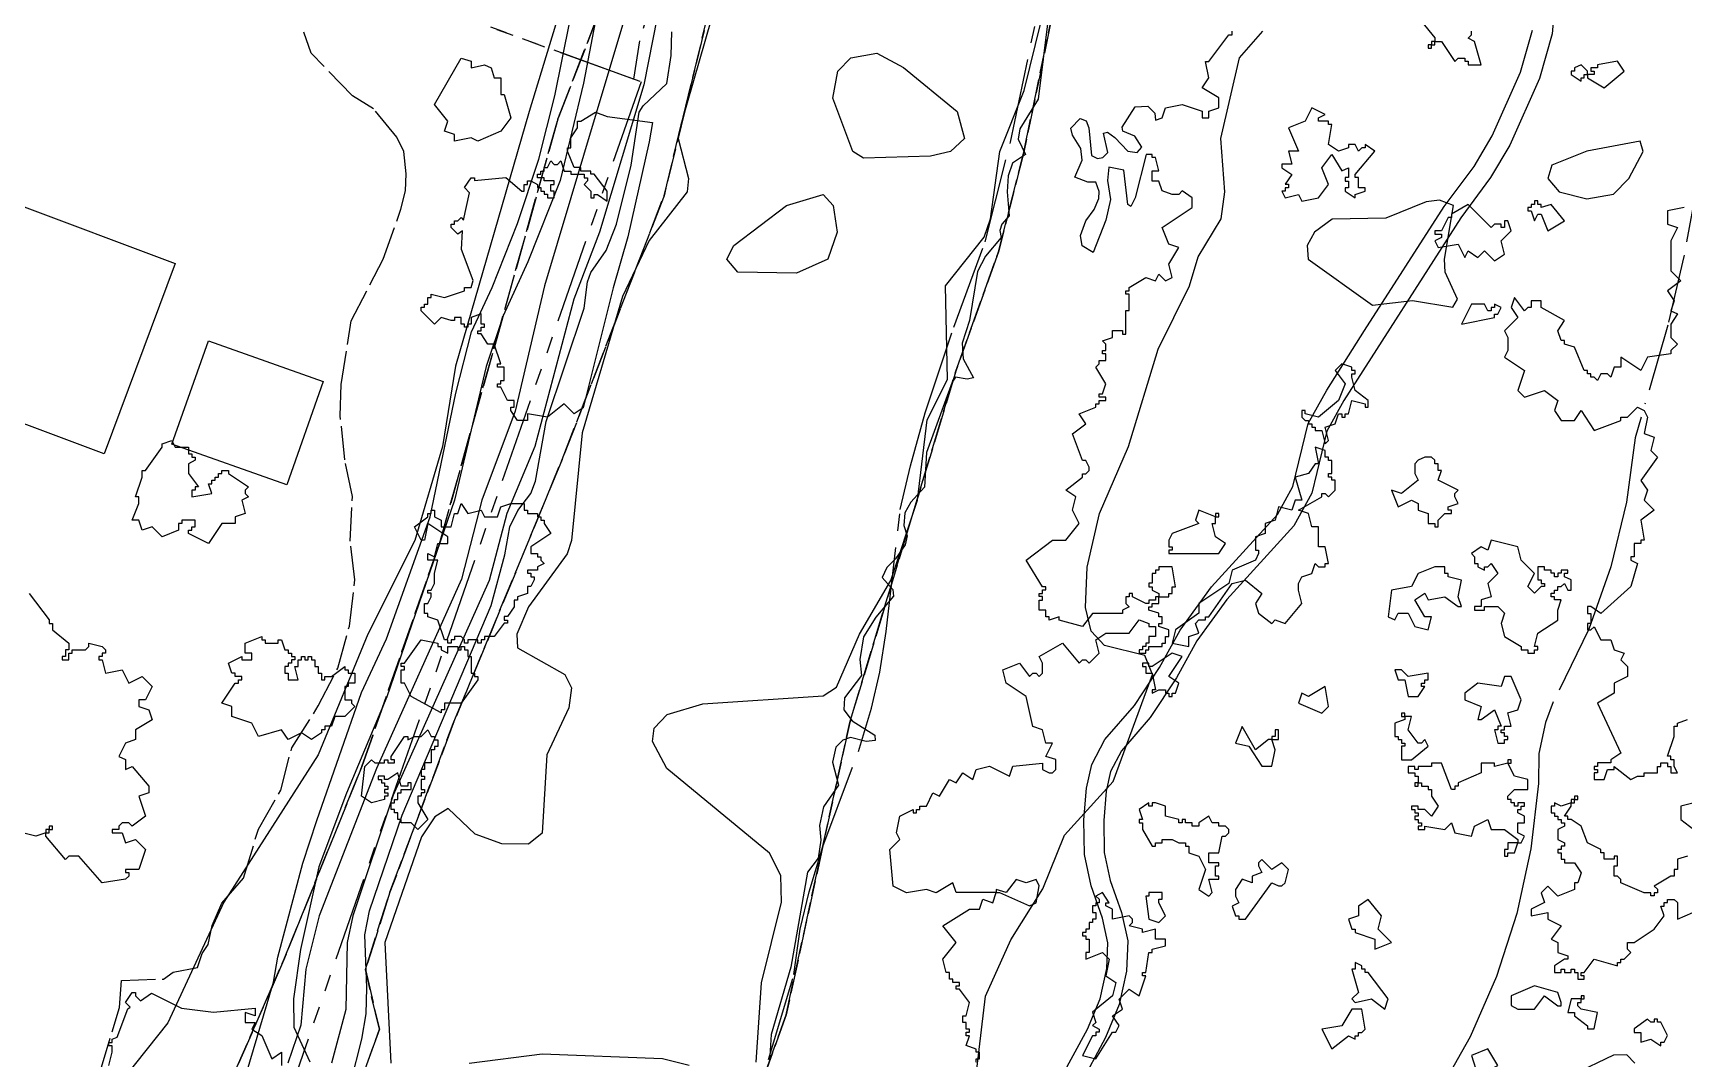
# Model space of a CAD drawing. Header units: metres. Extents: x -400 to 800, y -650 to 500.
# Drawn here: x 60 to 184.2, y -501.8 to -424.6 of the extents above; entities that cross this region are included whole.
import ezdxf

# ---------------------------------------------------------------- set-up
doc = ezdxf.new("R2010")
doc.units = ezdxf.units.M
doc.header["$LTSCALE"] = 2
for name, pattern in [('DASHDOT', [3.556, 2.54, -0.508, 0, -0.508]), ('DASHED', [1.524, 1.27, -0.254]), ('PHANTOM', [6.35, 3.175, -0.635, 0.635, -0.635, 0.635, -0.635])]:
    doc.linetypes.add(name, pattern=pattern)
for name, color, linetype in [('SITE-BLDG-EXIST', 7, 'CONTINUOUS'), ('SITE-FLOOD-LIMIT', 5, 'DASHED'), ('SITE-PATH', 84, 'CONTINUOUS'), ('SITE-PROPERTY', 7, 'PHANTOM'), ('SITE-SETBACK-WATER', 1, 'DASHDOT'), ('SITE-TREE-CANOPY', 94, 'CONTINUOUS'), ('SITE-WATER-EDGE', 5, 'CONTINUOUS'), ('TOPO-CONTOUR-MAJOR', 8, 'CONTINUOUS'), ('TOPO-CONTOUR-MINOR', 9, 'CONTINUOUS')]:
    doc.layers.add(name, color=color, linetype=linetype)

msp = doc.modelspace()

# ---------------------------------------------------------------- linework, layer by layer
at = {"layer": 'SITE-BLDG-EXIST'}
for points in [[(65.33, -456.26), (53.6, -451.88), (52.3, -451.14), (51.7, -450.34), (51.43, -449.46), (51.56, -448.02), (55.45, -437.37), (58.15, -438.37), (58.51, -437.39), (70.68, -441.95)], [(73.19, -447.78), (81.81, -450.84), (79.06, -458.6), (70.43, -455.54)]]:
    msp.add_lwpolyline(points, close=True, dxfattribs=at)
at = {"layer": 'SITE-FLOOD-LIMIT'}
for points in [[(161.69, -292.39), (152.07, -303.03), (145.13, -312.3), (136.36, -328.75), (124.11, -355.13), (116.55, -373.22), (108.21, -402.97), (105.9, -414.44), (99.46, -431.1), (90.55, -463.04), (84.72, -479.76), (78.9, -494.18), (73.84, -505.74)], [(73.84, -505.74), (78.9, -494.18), (84.72, -479.76), (90.55, -463.04), (99.46, -431.1), (105.9, -414.44), (108.21, -402.97), (116.55, -373.22), (124.11, -355.13), (136.36, -328.75), (145.13, -312.3), (152.07, -303.03), (161.69, -292.39)], [(84.71, -503.23), (86.03, -499.53), (84.98, -495.04), (86.83, -489.22), (91.59, -476.53), (99.78, -456.7), (107.45, -436.87), (114.06, -409.64), (120.14, -389.55), (123.05, -378.45), (129.39, -360.73), (138.12, -339.85), (146.58, -322.67), (150.54, -316.06), (153.71, -313.15), (157.15, -312.88), (161.12, -312.88), (166.67, -309.45), (175.39, -298.61)], [(175.39, -298.61), (166.67, -309.45), (161.12, -312.88), (157.15, -312.88), (153.71, -313.15), (150.54, -316.06), (146.58, -322.67), (138.12, -339.85), (129.39, -360.73), (123.05, -378.45), (120.14, -389.55), (114.06, -409.64), (107.45, -436.87), (99.78, -456.7), (91.59, -476.53), (86.83, -489.22), (84.98, -495.04), (86.03, -499.53), (84.71, -503.23)], [(184.42, -345.93), (181.48, -346.91), (174.5, -354.32), (171.98, -357.95), (170.58, -363.12), (167.79, -367.17), (156.05, -380.45), (150.88, -383.52), (148.37, -387.15), (144.73, -394.14), (140.11, -411.79), (136.58, -423.65), (134.51, -433.59), (132.61, -441.08), (129.4, -450.05), (121.42, -476.46), (116.63, -498.44), (112.96, -508.72)], [(112.96, -508.72), (116.63, -498.44), (121.42, -476.46), (129.4, -450.05), (132.61, -441.08), (134.51, -433.59), (136.58, -423.65), (140.11, -411.79), (144.73, -394.14), (148.37, -387.15), (150.88, -383.52), (156.05, -380.45), (167.79, -367.17), (170.58, -363.12), (171.98, -357.95), (174.5, -354.32), (181.48, -346.91), (184.42, -345.93)], [(65.05, -502.63), (66.48, -497.89), (66.64, -495.85), (69.79, -495.75), (70.51, -495.24), (72.34, -494.89), (72.69, -493.82), (73.15, -493.15), (73.46, -491.73), (74.18, -490.05), (75.81, -488.16), (76.93, -484.49), (78.62, -481.54), (79.44, -478.38), (81.43, -475.22), (82.91, -472.37), (83.78, -469.21), (84.19, -465.74), (83.84, -462.84), (84, -459.47), (83.44, -456.72), (83.09, -453.41), (83.15, -451.06), (83.92, -446.27), (86.32, -441.64), (87.65, -437.87), (88.01, -436.49), (88.06, -435.22), (87.86, -433.53), (87.35, -432.46), (85.58, -430.32), (84, -429.35), (80.91, -426.14), (80.35, -424.56)]]:
    msp.add_lwpolyline(points, dxfattribs=at)
at = {"layer": 'SITE-PATH'}
for points in [[(174.51, -421.8), (174.26, -424.68), (173.31, -428.06), (171.08, -433.05), (169.62, -435.49), (167.38, -438.52), (158.59, -452.25), (157.3, -454.57), (156.17, -459.23), (154.83, -461.68), (149.79, -467.22), (147.54, -470.32), (145.99, -473.1), (144.02, -476.08), (141.85, -478.6), (141.04, -480.15), (140.72, -481.62), (140.53, -483.84), (140.56, -486.23), (141.02, -488.34), (141.87, -490.75), (142.35, -492.89), (142.25, -495.15), (141.69, -497.67), (140.67, -500.15), (138.67, -503.86)], [(75.8, -503.58), (78.06, -495.99), (78.4, -494.1), (80.27, -487.04), (81.33, -483.84), (84.69, -474.22), (86.57, -470.18), (89.86, -461), (91.78, -451.7), (92.96, -447.09), (94.51, -443.75), (96.42, -438.95), (98.02, -434.11), (99.23, -429.35), (100.36, -423.76)], [(102.27, -423.82), (101.38, -428.39), (99.63, -435.71), (97.19, -441.84), (95.35, -445.9), (94.06, -449.69), (91.69, -459.74), (86.6, -474.53), (83.56, -481.78), (81.47, -487.32), (80.11, -493.54), (79.56, -497.25), (79.6, -499.36), (80.79, -501.97)], [(137.31, -503.2), (139.31, -499.52), (140.25, -497.23), (140.76, -494.96), (140.84, -493.02), (140.43, -491.17), (139.57, -488.75), (139.07, -486.39), (139.03, -483.78), (139.23, -481.4), (139.62, -479.63), (140.6, -477.75), (142.83, -475.18), (144.71, -472.32), (146.27, -469.52), (148.63, -466.26), (153.59, -460.82), (154.75, -458.71), (155.9, -453.99), (157.3, -451.48), (160.14, -447), (166.14, -437.67), (168.38, -434.66), (169.75, -432.35), (171.89, -427.58), (172.77, -424.42)]]:
    msp.add_lwpolyline(points, dxfattribs=at)
at = {"layer": 'SITE-PROPERTY'}
msp.add_lwpolyline([(105.72, -428.3), (58.42, -564.15), (0.59, -546.08), (30.06, -467.86), (17.77, -463.32), (27.98, -436.22), (-38.77, -408.92), (-38.76, -402.34), (30.12, -430.53), (39.96, -404.42)], close=True, dxfattribs=at)
for points in [[(107.62, -418.18), (105.61, -425.22), (105.15, -428.09), (52.27, -408.89)], [(115.31, -501.79), (117.22, -495.41), (117.69, -492), (118.37, -489.19), (119.4, -485.78), (122.07, -478.64), (123.05, -475.38), (123.68, -472.68), (124.16, -469.62), (125.22, -460.46), (126, -457.16), (127.08, -453.18), (129.24, -446.75), (131.61, -440.33), (133.51, -432.83), (135.59, -422.9)]]:
    msp.add_lwpolyline(points, dxfattribs=at)
at = {"layer": 'SITE-SETBACK-WATER'}
msp.add_lwpolyline([(185.29, -435.34), (184.17, -441.43), (182.96, -446.59), (180.51, -455.07), (179.84, -459.9), (178.67, -464.75), (177.01, -469.46), (174.34, -474.91), (173.77, -476.47), (173.25, -478.79), (173.22, -481.04), (172.65, -485.97), (171.6, -490.83), (170.07, -495.55), (168.08, -500.1), (166.24, -503.37)], dxfattribs=at)
at = {"layer": 'SITE-TREE-CANOPY'}
for points in [[(130.93, -502.01), (130.93, -501.75), (131.18, -501.75), (131.18, -501.25), (130.93, -501.25), (130.93, -501.01), (130.18, -500.75), (130.43, -500.01), (130.18, -500.01), (130.18, -499.75), (130.43, -499.75), (130.43, -499.51), (130.18, -499.51), (130.18, -499.01), (129.93, -499.01), (129.93, -498.51), (130.18, -498.51), (130.43, -497.51), (129.68, -496.5), (129.43, -496.5), (129.43, -496.26), (129.68, -496.26), (129.68, -496), (129.18, -496), (129.18, -495.76), (128.93, -495.76), (128.93, -495.26), (128.68, -495.26), (128.43, -494.26), (129.43, -493.01), (128.43, -491.75), (130.43, -490.51), (131.18, -490.51), (131.43, -489.75), (132.18, -490.01), (132.43, -489.25), (129.43, -489.25), (129.18, -488.51), (127.93, -489.26), (127.18, -489.01), (125.68, -489.26), (124.68, -488.76), (124.43, -486), (125.18, -485.26), (124.93, -484.76), (125.18, -483.51), (126.18, -483.01), (126.18, -483.26), (126.43, -483.26), (126.43, -483.01), (126.68, -483.01), (126.68, -482.75), (127.18, -482.75), (127.68, -481.75), (128.18, -482.01), (128.93, -480.75), (129.43, -481.01), (129.93, -480.25), (130.68, -480.75), (130.93, -480.01), (131.93, -479.75), (133.43, -480.51), (133.68, -479.75), (135.93, -479.51), (135.93, -480.01), (136.43, -480.25), (136.68, -480.25), (136.93, -480.01), (136.93, -479.25), (136.18, -479.01), (136.68, -478.01), (136.18, -478.01), (135.93, -477.01), (135.18, -476.76), (134.68, -474.5), (133.18, -473.51), (132.93, -472.51), (134.18, -472.01), (134.93, -473.01), (135.18, -472.76), (135.43, -472.76), (135.68, -473.01), (135.93, -472.76), (135.93, -472.01), (135.68, -471.51), (137.43, -470.51), (138.68, -472.01), (138.93, -471.75), (139.18, -471.75), (139.43, -472.01), (140.18, -471.25), (139.93, -470.25), (140.68, -469.75), (142.43, -469.75), (143.18, -468.75), (143.93, -469.01), (143.93, -469.25), (144.43, -469.25), (144.43, -470.01), (143.93, -470.01), (143.93, -470.51), (143.68, -470.51), (143.68, -470.75), (143.43, -470.75), (143.43, -471.01), (143.18, -471.01), (143.18, -471.25), (143.68, -471.25), (143.68, -471.01), (143.93, -471.01), (143.93, -470.75), (144.93, -470.75), (144.93, -470.51), (145.18, -470.51), (145.18, -470.01), (145.43, -470.01), (145.43, -469.51), (144.68, -469.25), (144.68, -469.01), (144.93, -469.01), (144.93, -468.51), (144.68, -468.51), (144.68, -468.25), (143.93, -468.01), (143.93, -467.76), (144.18, -467.76), (144.18, -467.51), (144.68, -467.51), (144.68, -467.01), (144.43, -467.01), (144.43, -467.26), (143.93, -467.26), (143.93, -467.51), (143.68, -467.51), (142.68, -467.01), (142.68, -466.76), (142.43, -466.76), (142.43, -467.01), (142.18, -467.01), (142.18, -467.51), (142.43, -467.76), (141.93, -468.01), (141.93, -468.26), (139.68, -468.26), (138.93, -469.25), (137.18, -468.76), (137.18, -468.51), (136.43, -468.76), (136.43, -468.51), (136.18, -468.51), (136.18, -468.01), (135.68, -468.01), (135.68, -467.26), (135.93, -467.26), (135.93, -467), (135.68, -467), (135.68, -466.76), (135.93, -466.76), (135.93, -466.5), (136.18, -466.5), (136.18, -466.26), (135.93, -466.26), (134.68, -464.26), (136.68, -462.76), (137.68, -462.76), (138.68, -461.51), (138.18, -460.51), (138.43, -459.51), (137.68, -459.01), (138.93, -458.01), (138.93, -457.76), (139.18, -457.76), (139.43, -457.51), (139.43, -457.26), (139.18, -456.76), (138.93, -456.76), (138.18, -454.76), (139.18, -454.01), (138.68, -453.26), (139.93, -452.76), (139.93, -452.51), (140.18, -452.51), (140.18, -452.26), (140.68, -452.26), (140.68, -452.01), (140.18, -452.01), (140.18, -451.75), (140.43, -451.75), (140.68, -451.01), (139.93, -449.75), (140.18, -449.51), (140.18, -449.25), (140.68, -449.25), (140.68, -448.76), (140.43, -448.76), (140.43, -448.51), (140.68, -448.51), (140.68, -448.01), (140.43, -447.76), (141.18, -447.51), (141.18, -447), (141.93, -447), (141.93, -447.26), (142.18, -447.26), (142.18, -445.5), (142.43, -445.5), (142.43, -444.26), (142.18, -444.26), (142.18, -444), (142.43, -444), (142.43, -443.76), (143.68, -443.01), (144.43, -443.26), (144.68, -442.76), (145.18, -443.26), (145.68, -443.01), (145.43, -442.01), (146.18, -440.75), (145.43, -440.51), (144.93, -439.25), (147.18, -437.76), (147.18, -437.01), (146.43, -436.5), (146.18, -436.76), (145.68, -436.76), (144.93, -436.5), (144.68, -435.76), (144.18, -435.76), (144.18, -435), (144.68, -435), (144.43, -434), (144.18, -434), (144.18, -433.76), (143.72, -433.76), (142.89, -437.02), (142.57, -437.67), (142.33, -437.52), (142.04, -434.95), (140.9, -434.72), (140.81, -435.71), (141.03, -437.15), (140.69, -438.7), (139.73, -441.13), (138.91, -440.62), (138.78, -439.85), (139.18, -438.76), (139.81, -437.91), (140.15, -437.07), (140.17, -436.54), (139.94, -435.84), (139.33, -435.85), (138.36, -435.47), (138.91, -434.2), (138.79, -433.31), (138.17, -432.3), (138.06, -431.78), (138.75, -431.05), (139.2, -431.24), (139.4, -431.75), (139.61, -433.85), (140.06, -434.07), (140.46, -433.99), (140.84, -433.62), (140.5, -432.15), (140.8, -432.08), (141.37, -432.48), (142.35, -433.51), (143.05, -433.62), (143.39, -433.2), (142.87, -432.39), (141.96, -432.01), (141.9, -431.72), (142.88, -430.19), (143.84, -430.14), (144.38, -430.66), (144.41, -431.18), (144.93, -431.01), (145.18, -430.25), (146.43, -430.01), (147.93, -430.51), (147.93, -431.01), (148.43, -431.01), (148.43, -430.51), (149.18, -430.25), (149.18, -429.51), (147.93, -428.75), (148.43, -428.01), (148.18, -426.76), (148.43, -426.76), (149.93, -424.76), (150.18, -424.76), (150.18, -424.5)], [(164.43, -423.76), (165.43, -425), (165.43, -425.26), (165.93, -425.26), (166.93, -426.76), (167.18, -426.51), (167.68, -426.51), (167.68, -426.75), (167.93, -426.75), (167.93, -427.01), (168.93, -427.01), (168.43, -425.26), (167.93, -425.01), (168.18, -424.76), (168.18, -424.5)], [(184.18, -437.75), (182.93, -438.01), (182.93, -439.01), (183.68, -439.26), (183.18, -440.26), (183.18, -442.5), (183.93, -443.26), (182.93, -444.01), (183.43, -444.76), (183.18, -445.51), (183.68, -445.75), (183.18, -446.51), (183.18, -447.51), (183.68, -448.01), (183.18, -448.51), (183.18, -448.76), (181.43, -449.01), (180.93, -450), (179.43, -449.01), (179.43, -449.76), (178.93, -449.76), (178.68, -450.5), (178.43, -450.26), (177.93, -450.26), (177.68, -450.76), (177.43, -450.5), (177.18, -450.5), (177.18, -450.26), (176.93, -450.26), (176.93, -450.01), (176.68, -450.01), (175.93, -448.25), (175.18, -448.01), (175.18, -447.75), (174.93, -447.75), (174.68, -447.01), (175.18, -446.25), (173.43, -445.26), (173.43, -444.76), (172.68, -444.76), (172.68, -445.26), (172.43, -445.26), (172.18, -445.51), (171.43, -444.51), (171.18, -445.26), (171.68, -446.01), (170.68, -447.01), (170.93, -447.51), (170.93, -448.51), (170.68, -449.01), (172.18, -450.01), (171.68, -451.5), (172.18, -452), (173.68, -451.5), (174.68, -452.26), (174.43, -453), (174.93, -453.76), (175.93, -453.76), (176.43, -453), (177.43, -454.51), (179.43, -453.76), (179.43, -453.51), (179.93, -453.51), (180.68, -452.76), (181.18, -453.01), (181.43, -453.51), (181.18, -454.75), (181.93, -455.01), (181.68, -456.01), (182.18, -456.51), (180.93, -458.26), (181.43, -459.01), (181.18, -459.76), (181.93, -460.5), (180.93, -461.26), (181.18, -462.76), (180.93, -462.76), (180.93, -463.01), (180.43, -463.01), (180.43, -464.01), (180.18, -464.01), (180.18, -464.26), (180.68, -464.51), (180.18, -466.25), (177.93, -468.26), (177.18, -467.75), (176.93, -467.75), (176.93, -468.26), (177.18, -468.26), (177.18, -469.01), (176.93, -469.01), (176.93, -469.51), (177.18, -469.51), (177.43, -469.26), (177.93, -470.26), (178.68, -470.26), (178.93, -471), (179.68, -471.26), (179.43, -471.76), (179.93, -472.26), (179.93, -473.01), (178.93, -473.51), (178.93, -474.26), (177.68, -475.01), (179.43, -478.76), (178.68, -479.26), (178.68, -479.5), (177.68, -479.5), (177.68, -479.76), (177.43, -479.76), (177.43, -480), (177.68, -480), (177.68, -480.26), (177.43, -480.26), (177.43, -480.76), (178.18, -480.76), (178.43, -480), (178.93, -480), (178.93, -479.76), (180.18, -480.76), (180.68, -480.5), (181.18, -480.5), (181.18, -480.26), (182.18, -480.26), (182.18, -479.76), (182.43, -479.76), (182.43, -479.5), (182.93, -479.5), (182.93, -479.76), (183.18, -479.76), (183.18, -480.26), (183.68, -480.26), (183.43, -479.76), (183.43, -479.26), (183.18, -479.26), (183.18, -479), (182.93, -479), (183.43, -477.51), (183.43, -476.75), (183.68, -476.75), (183.68, -476.51), (184.43, -476.25)], [(59.68, -466.76), (61.18, -468.75), (61.18, -469.01), (61.43, -469.01), (61.43, -469.51), (62.68, -470.51), (62.68, -471.01), (62.43, -471.01), (62.43, -471.51), (62.18, -471.51), (62.18, -471.76), (62.68, -471.76), (62.68, -471.26), (62.93, -471.26), (62.93, -471.01), (63.93, -471.01), (64.18, -470.76), (64.18, -470.51), (65.18, -470.76), (65.43, -471.01), (65.43, -471.26), (65.18, -471.26), (65.18, -471.51), (64.93, -471.51), (64.93, -471.76), (65.18, -471.76), (65.43, -472.76), (66.68, -472.5), (67.18, -473.5), (68.18, -473), (68.93, -473.76), (68.43, -474.76), (67.93, -474.76), (67.93, -475.26), (68.68, -475.51), (68.93, -476.26), (67.68, -477.01), (67.68, -477.75), (66.93, -478.01), (66.43, -479.01), (66.93, -479.25), (66.93, -480.01), (67.43, -479.76), (68.68, -481.26), (68.68, -481.76), (67.93, -482), (68.43, -483.5), (67.43, -484.26), (67.18, -484), (66.68, -484), (66.43, -484.26), (66.43, -484.5), (65.93, -484.5), (65.93, -484.76), (66.68, -484.76), (66.93, -485.51), (67.68, -485.26), (68.43, -486.01), (67.93, -487.51), (66.93, -487.51), (66.93, -487.75), (67.18, -487.75), (67.18, -488.01), (66.93, -488.25), (65.18, -488.51), (63.43, -486.51), (62.68, -486.51), (62.43, -486.76), (60.93, -485), (60.93, -484.76), (60.18, -485), (59.18, -484.76)], [(184.43, -486.51), (183.68, -486.75), (183.68, -487.51), (183.43, -487.51), (183.43, -488.01), (183.18, -488.01), (181.93, -488.76), (182.18, -489), (182.18, -489.26), (181.93, -489.26), (181.93, -489.5), (181.68, -489.5), (181.68, -489.26), (181.18, -489.26), (179.43, -488.51), (179.43, -488.26), (179.18, -488.01), (178.93, -488.01), (178.93, -487.25), (179.18, -487.25), (179.18, -486.51), (178.93, -486.51), (178.93, -486.75), (178.18, -486.75), (178.18, -486.25), (177.93, -486.25), (177.93, -486.01), (176.93, -485.51), (176.43, -484.26), (175.68, -483.76), (175.43, -483.76), (175.43, -483.51), (175.18, -483.51), (175.68, -482.76), (175.68, -482.5), (174.93, -482.76), (174.43, -482.5), (174.43, -482.76), (174.18, -482.76), (174.18, -483.26), (174.43, -483.26), (174.43, -483.51), (174.68, -483.51), (174.68, -483.76), (174.93, -483.76), (174.93, -484.01), (175.18, -484.01), (175.18, -484.26), (174.68, -484.51), (174.68, -485.25), (175.18, -485.51), (175.18, -485.75), (174.93, -485.75), (174.93, -486.01), (174.68, -486.01), (174.68, -486.25), (174.93, -486.25), (174.93, -486.75), (175.18, -486.75), (175.18, -487.01), (175.93, -487.01), (176.43, -487.76), (176.18, -488.51), (175.93, -488.51), (175.93, -489.01), (174.68, -489.51), (173.93, -488.76), (173.43, -489.26), (173.68, -490), (172.68, -490.5), (172.68, -491), (173.93, -490.76), (173.93, -491.26), (174.93, -491.76), (174.18, -492.76), (174.68, -493.01), (174.68, -493.76), (175.43, -494.01), (175.43, -494.26), (175.18, -494.26), (174.43, -494.75), (174.43, -495.25), (174.93, -495.25), (174.93, -495.01), (175.18, -495.01), (175.18, -495.25), (175.68, -495.25), (175.68, -495.01), (175.93, -495.01), (175.93, -495.25), (176.18, -495.25), (176.18, -495.75), (176.68, -495.75), (176.68, -495.51), (176.43, -495.51), (176.43, -495.25), (176.68, -495.25), (177.43, -494.25), (179.18, -494.75), (179.18, -494.51), (179.43, -494.51), (179.43, -494.25), (179.68, -494.25), (180.18, -493.76), (179.93, -493.51), (179.93, -493.01), (180.43, -493.01), (181.93, -492.01), (182.68, -491), (182.43, -490.26), (182.68, -490.26), (182.68, -490), (182.93, -490), (182.93, -489.76), (183.43, -489.76), (183.68, -490), (183.68, -491.26), (185.43, -490.5)], [(185.93, -482.26), (183.93, -482.76), (183.93, -483.76), (184.93, -484.51)], [(65.68, -502.26), (65.93, -501.26), (65.93, -500.76), (65.68, -500.76), (65.68, -500.51), (65.93, -500.51), (65.93, -500.26), (66.31, -500.12), (67.12, -497.98), (67.29, -497.86), (66.93, -497.51), (67.43, -496.75), (67.68, -496.75), (67.68, -497.01), (68.05, -497.38), (68.89, -496.82), (71.14, -497.95), (73.55, -498.25), (76.68, -497.93), (76.68, -498.51), (75.93, -498.26), (75.93, -499.01), (76.68, -499.01), (76.43, -499.51), (77.18, -500), (77.93, -501.76), (78.68, -501.26), (78.68, -502.26)]]:
    msp.add_lwpolyline(points, dxfattribs=at)
for points in [[(164.93, -425.51), (164.93, -425.76), (165.18, -425.76), (165.18, -425.51)], [(165.43, -425.51), (165.43, -425.26), (165.18, -425.26), (165.18, -425.51)], [(92.93, -427.25), (93.93, -427.01), (94.43, -427.25), (94.68, -428.01), (95.18, -428.01), (95.18, -429.26), (95.43, -429.26), (95.93, -431), (95.18, -432), (93.43, -432.76), (92.93, -432.5), (91.68, -432.76), (91.68, -432.26), (90.93, -432), (91.18, -431.26), (90.18, -430), (92.18, -426.51), (92.93, -426.75)], [(176.93, -427.51), (176.43, -427.01), (175.93, -427.25), (175.93, -427.51), (175.68, -427.51), (175.68, -427.75), (176.43, -428.25), (176.43, -428.01), (176.68, -428.01), (176.68, -427.75), (176.93, -427.75)], [(176.93, -428.01), (178.18, -428.75), (179.68, -427.51), (179.18, -426.75), (177.68, -427.01), (177.68, -427.25), (177.18, -427.25), (177.18, -427.51), (177.43, -427.51), (177.43, -427.75), (176.93, -427.75)], [(106.33, -432.81), (104.72, -439.96), (103.61, -443.79), (101.37, -452.8), (100.68, -453.25), (99.93, -452.51), (98.68, -453.51), (97.18, -453.26), (97.18, -453.75), (96.43, -453.75), (95.93, -453.01), (95.93, -452.76), (96.18, -452.76), (96.18, -452.26), (95.68, -452.26), (95.18, -451.26), (94.93, -451.26), (94.93, -451), (95.18, -451), (95.18, -450.76), (95.43, -450.76), (95.43, -449.76), (94.93, -449.76), (94.93, -449.5), (95.18, -449.5), (94.68, -448.01), (94.18, -448.01), (93.68, -447.25), (93.43, -447.25), (93.43, -447.01), (93.68, -447.01), (93.68, -446.75), (93.93, -446.75), (93.93, -446.51), (93.68, -446.51), (93.68, -445.75), (92.93, -446.01), (92.93, -446.51), (92.68, -446.51), (92.68, -446.75), (92.43, -446.75), (92.43, -446.51), (92.18, -446.51), (92.18, -446.01), (91.68, -446.01), (91.68, -446.25), (91.43, -446.25), (90.68, -446.01), (90.18, -446.51), (89.18, -445.51), (89.18, -445.25), (89.43, -445.25), (89.43, -445.01), (89.68, -445.01), (89.68, -444.51), (89.93, -444.51), (89.93, -444.26), (90.93, -444.51), (92.43, -444.01), (92.43, -443.76), (92.93, -443.76), (93.1, -443.24), (92.21, -440.91), (92.28, -439.5), (91.93, -439.76), (91.43, -439.26), (91.43, -439.01), (91.68, -439.01), (91.68, -438.76), (91.93, -438.76), (92.18, -438.51), (92.36, -438.69), (92.82, -436.64), (92.43, -436.25), (92.93, -435.51), (93.18, -435.51), (93.18, -435.71), (95.55, -435.5), (96.74, -436.51), (96.93, -436.51), (96.93, -436.01), (97.18, -436.01), (97.18, -435.75), (97.43, -435.75), (97.93, -436.01), (97.93, -436.25), (98.18, -436.25), (98.18, -436.51), (98.43, -436.51), (98.43, -436.75), (98.68, -436.75), (98.68, -437.01), (99.18, -437.01), (99.18, -436.51), (98.93, -436.51), (98.93, -436.01), (99.18, -436.01), (99.18, -435.75), (98.43, -435.75), (98.43, -435.51), (97.93, -435.51), (97.93, -435.25), (98.18, -435.25), (98.18, -435.01), (98.43, -435.01), (98.43, -434.75), (98.68, -434.75), (98.93, -434.25), (99.18, -434.51), (99.43, -434.51), (99.68, -434.25), (99.93, -435.01), (100.43, -435.01), (100.43, -435.25), (101.43, -435.25), (101.43, -435.51), (101.68, -435.51), (101.68, -435.75), (101.43, -436.01), (101.93, -436.51), (101.93, -437.01), (102.18, -437.01), (102.18, -436.76), (102.43, -436.76), (103.18, -437.26), (103.18, -436.51), (102.18, -435.25), (101.93, -435.25), (101.93, -435.01), (101.18, -435.01), (101.18, -434.75), (100.68, -434.75), (100.18, -433.51), (100.18, -433.26), (100.43, -433.26), (100.43, -432.51), (100.93, -431.76), (100.93, -431.26), (101.18, -431.26), (102.3, -430.58), (103.17, -430.9), (106.57, -431.35)], [(155.68, -431.26), (154.43, -431.76), (155.18, -433.5), (154.43, -433.5), (154.68, -434.5), (153.93, -434.5), (153.93, -434.76), (154.68, -435.26), (154.18, -436), (154.43, -436), (154.43, -436.26), (154.18, -436.26), (154.18, -436.51), (153.93, -436.51), (154.18, -437.01), (155.18, -436.76), (155.43, -437.26), (156.68, -437.01), (157.43, -436.01), (156.93, -434.76), (157.68, -433.76), (158.43, -435), (158.93, -434.76), (158.93, -435.5), (158.68, -435.5), (158.68, -435.76), (158.93, -435.76), (158.93, -436.26), (158.68, -436.26), (158.68, -436.51), (159.43, -437.01), (159.43, -436.76), (160.18, -436.51), (160.18, -436.26), (159.68, -436.26), (159.68, -435.5), (159.43, -435.5), (159.43, -435.26), (160.93, -433.5), (160.18, -433), (160.18, -433.26), (159.93, -433.26), (159.68, -433.5), (159.43, -433), (158.93, -433), (158.93, -433.26), (158.18, -433.5), (157.43, -433), (157.68, -431.51), (157.43, -431.51), (157.43, -431.26), (156.68, -431.26), (156.68, -431.01), (157.18, -430.75), (156.18, -430.25)], [(171.18, -439.51), (170.93, -438.75), (170.68, -438.75), (170.68, -439.25), (170.43, -439.25), (170.43, -439.01), (169.93, -439.01), (169.68, -439.25), (167.93, -437.51), (166.68, -438.25), (166.68, -438.51), (166.43, -438.51), (165.93, -439.51), (165.43, -439.51), (165.43, -439.75), (165.93, -439.75), (165.93, -440.01), (165.43, -440.26), (165.68, -440.76), (167.18, -440.51), (167.68, -441.5), (167.93, -441.01), (168.68, -441.5), (169.18, -441.01), (169.93, -441.76), (170.68, -441.26), (170.43, -440.26)], [(172.93, -437.51), (172.68, -437.51), (172.68, -437.75), (172.43, -437.75), (172.43, -438.01), (172.68, -438.01), (172.93, -438.75), (173.18, -438.25), (173.43, -438.25), (173.93, -439.51), (175.18, -438.75), (174.18, -437.51), (173.43, -437.75), (173.43, -437.51), (173.18, -437.51), (173.18, -437.25), (172.93, -437.25)], [(169.93, -445.26), (169.68, -445.26), (169.68, -445.51), (169.43, -445.51), (169.18, -445.01), (168.18, -445.01), (167.43, -446.51), (169.93, -446.01), (169.93, -445.76), (170.18, -445.76), (170.43, -445.26), (169.93, -445.01)], [(158.68, -451.01), (158.18, -452.26), (156.68, -453.5), (155.68, -453.26), (155.68, -453), (155.43, -453), (155.43, -453.5), (155.68, -453.76), (155.93, -453.76), (155.93, -454), (156.18, -454), (156.18, -454.26), (156.43, -454.26), (156.43, -454.5), (156.93, -454.5), (157.18, -455.51), (157.43, -455.26), (157.18, -454.26), (157.93, -454), (158.18, -453.26), (158.43, -453.26), (158.43, -453.5), (158.68, -453.5), (158.68, -453.26), (158.93, -453.26), (159.18, -452.26), (160.18, -452.5), (160.18, -452.76), (160.43, -452.76), (160.43, -452.26), (159.43, -451.51), (159.18, -450.51), (159.18, -450.26), (159.43, -450.26), (159.43, -450.01), (159.18, -450.01), (159.18, -449.75), (158.43, -449.51), (157.93, -450.01)], [(70.68, -455.76), (71.68, -455.76), (71.68, -456.26), (71.93, -456.26), (71.93, -456.51), (72.18, -456.51), (72.18, -456.75), (71.68, -457.01), (71.68, -457.75), (72.43, -458.75), (72.18, -458.75), (72.18, -459.01), (71.93, -459.01), (71.93, -459.51), (73.43, -459.25), (73.18, -458.51), (73.43, -458.51), (73.43, -458.25), (73.68, -458.25), (73.68, -458.01), (73.93, -458.01), (73.93, -457.75), (74.18, -457.75), (74.18, -457.51), (74.68, -457.51), (74.68, -457.75), (76.18, -458.75), (75.93, -459.01), (75.93, -459.26), (76.18, -459.51), (75.68, -459.76), (75.93, -460.76), (75.18, -461), (75.18, -461.5), (74.18, -461.5), (73.18, -463), (71.68, -462.26), (71.68, -462), (71.93, -462), (71.93, -461.76), (72.18, -461.76), (72.18, -461.26), (71.18, -461.26), (71.18, -461.5), (70.93, -461.5), (70.93, -462), (69.68, -462.5), (68.93, -461.76), (68.18, -462), (67.93, -461.26), (67.43, -461.26), (67.93, -460.01), (67.93, -459.51), (67.68, -459.51), (68.18, -458.01), (68.18, -457.51), (68.43, -457.51), (69.68, -455.76), (69.68, -455.51), (70.43, -455.26)], [(156.68, -457.01), (156.43, -457.01), (155.93, -457.75), (154.93, -458.01), (155.43, -459.75), (154.93, -459.75), (154.68, -460.51), (153.68, -460.25), (153.43, -461.26), (152.68, -461.51), (152.68, -462.26), (151.93, -462.5), (151.93, -463.5), (152.18, -463.5), (152.18, -463.76), (151.93, -464.26), (150.18, -465), (149.93, -466.01), (147.68, -467.51), (147.68, -468.25), (145.93, -469.51), (145.68, -470.51), (146.93, -470.75), (146.93, -470.01), (147.68, -469.75), (147.43, -469.01), (147.68, -468.75), (148.18, -468.75), (148.18, -468.51), (148.43, -468.51), (150.18, -466.01), (151.18, -465.76), (152.43, -466.76), (151.93, -467.51), (152.18, -468.25), (153.18, -469.01), (153.43, -468.75), (154.18, -469.01), (155.43, -467.51), (155.18, -466.51), (155.18, -466.01), (155.43, -465.51), (156.18, -465.26), (156.43, -464.5), (156.68, -464.76), (156.93, -464.76), (157.18, -464.76), (157.18, -464.5), (157.43, -464.5), (157.18, -463.26), (156.68, -463.26), (156.68, -461.76), (156.18, -461.76), (155.93, -460.76), (155.18, -460.51), (156.93, -459.51), (156.93, -459.25), (157.18, -459.25), (157.43, -459.51), (157.93, -459.01), (157.93, -458.25), (157.68, -458.25), (157.68, -458.01), (157.43, -458.01), (157.43, -457.75), (157.68, -457.75), (157.68, -456.76), (157.43, -456.76), (157.43, -456.51), (157.18, -456.51), (157.18, -456.01), (156.43, -455.76)], [(164.18, -456.75), (163.93, -457.01), (163.93, -457.75), (164.18, -458.25), (162.93, -459.25), (162.18, -459.01), (162.68, -460.26), (163.68, -459.76), (164.18, -460.01), (164.18, -460.51), (164.93, -460.76), (164.93, -461.5), (165.43, -461.5), (165.43, -461.76), (165.68, -461.76), (165.68, -461.26), (166.18, -460.76), (166.68, -460.76), (166.68, -460.51), (166.43, -460.51), (166.43, -460.26), (167.18, -460.01), (166.93, -459.51), (166.93, -459.26), (167.18, -459.01), (165.68, -458.25), (165.93, -457.51), (165.68, -457.51), (165.68, -457.01), (165.43, -457.01), (165.43, -456.75), (165.18, -456.51), (164.68, -456.51)], [(96.93, -460.5), (97.18, -460.5), (97.18, -460.76), (97.93, -460.76), (97.93, -461), (98.18, -461), (98.18, -461.26), (98.43, -461.26), (98.43, -461.51), (98.93, -462.26), (97.43, -463.26), (97.43, -463.75), (97.93, -463.75), (97.93, -464.01), (98.18, -464.01), (98.18, -464.25), (98.43, -464.51), (97.93, -464.75), (97.93, -465.01), (97.18, -465.01), (97.18, -465.25), (97.43, -465.25), (97.43, -465.51), (97.68, -465.51), (97.68, -465.75), (97.43, -466.25), (97.18, -466.25), (97.18, -466.76), (96.43, -467.01), (96.43, -467.26), (96.18, -467.26), (96.18, -467.76), (95.68, -468.5), (95.43, -468.5), (95.43, -468.76), (95.68, -468.76), (95.68, -469), (95.43, -469), (94.68, -470), (93.93, -470), (93.93, -470.26), (93.68, -470.26), (93.68, -470.5), (93.43, -470.5), (93.43, -470.26), (92.68, -470.26), (92.68, -470.5), (92.43, -470.5), (92.43, -470.26), (92.18, -470), (91.68, -470), (91.68, -470.26), (91.43, -470.26), (91.43, -470.5), (91.18, -470.5), (91.18, -470.26), (90.93, -470.26), (90.43, -468.76), (89.68, -468.51), (89.68, -468.26), (89.43, -468.26), (89.43, -467.51), (89.68, -467.51), (89.93, -467.01), (89.93, -466.75), (89.68, -466.75), (89.68, -466.51), (89.93, -466.51), (90.18, -466.01), (90.18, -465.25), (90.43, -464.25), (89.68, -464.25), (89.68, -463.76), (90.18, -464.01), (90.43, -463.01), (91.18, -463.01), (91.18, -462.51), (89.68, -461.5), (89.43, -462.76), (89.18, -462.76), (88.68, -461.76), (89.68, -461), (89.68, -460.76), (89.93, -460.76), (89.93, -460.5), (90.18, -460.5), (90.18, -461), (90.68, -461.26), (90.68, -461.76), (91.43, -461.76), (91.68, -460.76), (91.93, -460.76), (92.18, -460), (92.68, -460.76), (93.68, -460.5), (93.93, -461), (94.93, -461), (95.18, -460.26), (95.93, -460), (96.93, -460)], [(147.68, -460.51), (147.43, -461.26), (147.68, -461.51), (145.68, -462.26), (145.43, -462.76), (145.43, -463.26), (145.68, -463.26), (145.68, -463.5), (145.43, -463.5), (145.43, -463.76), (149.18, -463.76), (149.68, -463), (148.93, -462.51), (148.68, -461.51), (148.93, -461.51), (148.93, -461.01)], [(149.18, -461.01), (149.18, -460.75), (148.93, -460.75), (148.93, -461.01)], [(169.43, -463.5), (168.93, -463.26), (168.18, -463.76), (168.43, -464.01), (168.43, -464.51), (168.68, -464.51), (168.68, -464.76), (169.18, -465.01), (169.18, -464.76), (169.43, -464.76), (169.68, -464.51), (170.18, -465.26), (169.43, -466.01), (169.68, -467.01), (168.93, -467.25), (168.93, -467.75), (168.43, -467.75), (168.43, -468.01), (169.18, -468.01), (169.18, -467.75), (170.18, -467.75), (170.68, -468.25), (170.43, -469.01), (170.68, -470.01), (171.93, -470.76), (171.93, -471), (172.43, -471), (172.43, -471.26), (172.93, -471.26), (172.93, -471), (173.18, -471), (173.18, -470.76), (172.93, -470.76), (173.18, -469.76), (174.68, -468.76), (174.68, -468.01), (174.93, -467.25), (174.43, -467.25), (174.43, -467.01), (174.18, -467.01), (174.18, -466.75), (174.43, -466.75), (174.43, -466.51), (174.68, -466.51), (174.68, -466.25), (174.93, -466.25), (175.18, -466.01), (175.43, -466.51), (175.68, -466.51), (175.68, -465.75), (175.18, -465.51), (175.18, -465.25), (175.43, -465.25), (175.43, -465.01), (174.93, -465.01), (174.93, -465.25), (174.68, -465.25), (174.68, -465.51), (174.43, -465.51), (174.43, -465.25), (174.18, -465.25), (174.18, -465.01), (173.68, -465.01), (173.68, -464.76), (173.18, -464.76), (173.18, -465.75), (173.43, -465.75), (173.43, -466.01), (173.68, -466.01), (173.68, -466.25), (173.43, -466.25), (172.93, -466.75), (172.43, -466.25), (172.93, -465.26), (171.93, -464.26), (171.68, -463.26), (169.68, -462.76)], [(145.43, -467.01), (145.43, -466.76), (145.68, -466.76), (145.68, -466.26), (145.93, -466.26), (145.68, -464.76), (144.68, -464.76), (144.68, -465), (144.43, -465), (144.43, -465.26), (144.18, -465.26), (144.18, -466), (143.93, -466), (143.93, -466.26), (144.18, -466.26), (144.18, -466.51), (144.68, -466.76), (144.68, -467.01)], [(162.43, -468.75), (162.68, -468.25), (163.43, -468.25), (163.93, -469.25), (164.93, -469.51), (165.18, -468.51), (164.68, -468.51), (163.93, -467.25), (164.68, -466.75), (164.93, -467.25), (166.18, -467.01), (167.18, -467.75), (167.43, -467.75), (167.18, -467.01), (167.43, -465.76), (166.43, -465.51), (166.43, -465.26), (166.18, -465.26), (166.18, -464.76), (165.43, -464.76), (164.18, -465.26), (163.68, -466.25), (162.18, -466.51), (161.93, -468.51)], [(77.18, -470.26), (77.43, -470.26), (77.43, -470.5), (77.93, -470.5), (78.43, -470.5), (78.43, -470.26), (78.68, -470.26), (78.93, -471), (79.18, -471), (79.18, -471.26), (79.43, -471.26), (79.43, -471.5), (79.68, -471.5), (79.68, -471.76), (79.43, -471.76), (79.43, -472), (79.18, -472), (79.18, -472.26), (78.93, -472.26), (78.93, -472.76), (79.18, -472.76), (79.18, -473.26), (79.93, -473.26), (79.68, -472.26), (79.93, -472.26), (79.93, -471.76), (80.18, -471.76), (80.18, -471.5), (80.43, -471.5), (80.43, -471.76), (80.68, -471.76), (80.68, -471.5), (80.93, -471.5), (80.93, -471.76), (81.18, -471.76), (81.18, -472.26), (81.43, -472.26), (81.43, -472.76), (81.68, -472.76), (81.68, -473.26), (81.93, -473.26), (81.93, -473.01), (82.43, -473.01), (83.43, -472.26), (83.43, -472.5), (83.68, -472.5), (83.68, -472.76), (84.18, -472.76), (84.18, -473.51), (83.68, -473.51), (83.68, -473.76), (83.43, -473.76), (83.43, -474.75), (83.93, -474.75), (83.93, -475.01), (84.18, -475.25), (83.43, -476.01), (82.68, -476.01), (82.43, -476.75), (81.93, -476.75), (81.93, -477.01), (81.68, -477.01), (81.68, -477.25), (80.93, -477.75), (80.18, -477.25), (79.18, -477.75), (78.68, -477.01), (76.93, -477.51), (76.43, -476.51), (74.93, -476.01), (74.93, -475.26), (74.18, -475.01), (75.18, -473.5), (75.43, -473.5), (75.43, -473.26), (75.68, -473.26), (75.68, -473), (75.18, -473), (75.18, -472.76), (74.93, -472.76), (74.68, -472), (75.68, -471.5), (75.68, -471.76), (76.43, -471.76), (76.43, -471.26), (75.93, -471.26), (75.93, -470.51), (77.18, -470.01)], [(90.43, -470.76), (90.68, -470.76), (90.68, -471), (91.18, -471.26), (91.18, -470.76), (91.93, -470.76), (91.93, -471), (92.18, -471), (92.18, -470.76), (92.43, -470.76), (92.43, -471), (92.68, -471), (92.68, -471.5), (92.93, -471.5), (92.93, -472.76), (93.18, -472.76), (93.18, -473.01), (93.43, -473.01), (93.43, -473.26), (92.18, -475.01), (90.93, -475.01), (90.93, -475.51), (90.68, -475.51), (90.68, -475.75), (88.43, -474.51), (87.93, -473.51), (87.68, -473.51), (87.68, -472.51), (87.93, -472.51), (87.93, -472.26), (87.68, -472.26), (87.68, -472), (87.93, -472), (89.18, -470.26), (90.43, -470.5)], [(144.18, -472.26), (143.93, -472.26), (143.93, -472.01), (143.43, -472.01), (143.43, -472.26), (143.68, -472.26), (143.68, -472.76), (144.18, -472.76), (144.43, -474), (144.18, -474), (144.18, -474.26), (144.68, -474), (145.18, -474), (145.18, -474.26), (145.43, -474.26), (145.43, -474.5), (145.68, -474.5), (145.68, -474.26), (145.93, -474.26), (146.18, -473.5), (145.43, -473), (146.43, -471.51), (145.68, -471.26)], [(162.68, -473.26), (163.18, -473.26), (163.43, -474.51), (164.18, -474.51), (164.68, -473.76), (164.43, -473.76), (164.43, -473.5), (164.68, -473.5), (164.68, -473.26), (164.93, -473.26), (164.93, -472.76), (163.43, -473), (162.93, -472.5), (162.43, -472.5)], [(170.43, -473.76), (168.68, -473.5), (167.68, -474.26), (167.68, -474.76), (168.93, -475.26), (168.68, -476.25), (168.93, -476.25), (169.93, -475.51), (170.43, -476.75), (170.18, -476.75), (170.18, -477.01), (169.93, -477.01), (170.18, -478.01), (170.68, -478.01), (170.68, -477.75), (170.93, -477.75), (170.93, -477.51), (170.68, -477.51), (170.68, -477.25), (170.43, -477.25), (170.43, -477.01), (170.68, -477.01), (170.68, -476.75), (171.18, -476.75), (170.93, -475.75), (171.68, -475.51), (171.93, -474.76), (171.18, -473), (170.68, -473)], [(156.93, -475.76), (157.43, -475.26), (157.18, -473.76), (155.93, -474.5), (155.43, -474.26), (155.18, -475)], [(152.93, -477.75), (151.93, -478.51), (150.93, -476.76), (150.43, -478.01), (151.43, -478.25), (152.43, -479.75), (153.18, -479.75), (153.43, -478.51), (153.18, -477.75)], [(163.18, -476.25), (162.43, -476.51), (162.43, -477.51), (162.68, -477.51), (162.68, -477.75), (162.93, -477.75), (162.93, -478.01), (163.18, -478.01), (163.18, -478.25), (162.93, -478.25), (162.93, -479.26), (163.68, -479.26), (164.93, -478.25), (164.68, -477.75), (164.43, -478.01), (164.18, -478.01), (163.43, -477.01), (163.68, -476.01), (163.18, -476.01)], [(163.18, -475.76), (162.93, -475.76), (162.93, -476.01), (163.18, -476.01)], [(89.93, -477.51), (90.18, -477.51), (90.18, -477.76), (90.43, -477.76), (90.43, -478.26), (90.18, -478.26), (90.18, -478.51), (89.93, -478.51), (89.93, -479.5), (89.43, -479.5), (89.43, -480), (89.18, -480), (89.18, -480.5), (89.43, -480.5), (89.43, -480.76), (89.18, -480.76), (89.18, -481.5), (89.43, -481.5), (89.43, -481.76), (89.18, -481.76), (89.18, -482.01), (88.93, -482.01), (88.93, -482.51), (89.68, -483.75), (88.93, -484.51), (88.43, -484.01), (87.68, -484.01), (87.68, -483.76), (87.43, -483.76), (87.43, -483.26), (87.18, -483.26), (87.18, -483.01), (86.93, -483.01), (86.93, -482.51), (87.18, -482.51), (87.18, -482.26), (87.43, -482.26), (87.43, -481.76), (87.68, -481.76), (87.68, -481.5), (88.43, -481.5), (88.43, -481), (88.18, -481), (88.18, -481.26), (87.68, -481.26), (87.43, -480.26), (86.68, -480.76), (86.43, -480.76), (86.43, -480.5), (85.93, -480.5), (85.93, -480.76), (86.18, -480.76), (86.18, -481), (86.43, -481), (86.43, -481.26), (86.68, -481.26), (86.68, -481.5), (86.43, -481.5), (86.43, -481.76), (86.68, -481.76), (86.68, -482), (86.43, -482), (86.43, -482.26), (85.43, -482.51), (84.68, -482), (84.93, -479.76), (85.43, -479.26), (85.68, -479.5), (86.43, -479.5), (86.43, -479.26), (86.68, -479.26), (86.68, -479.5), (87.18, -479.5), (87.18, -479.26), (86.93, -479.26), (86.93, -479.01), (87.93, -477.51), (88.18, -477.51), (88.18, -477.76), (88.68, -477.51), (89.18, -477.51), (89.68, -477.01)], [(153.43, -477.75), (153.68, -477.75), (153.68, -477.01), (153.43, -477.01), (153.43, -477.51), (153.18, -477.51), (153.18, -477.75)], [(171.18, -479.51), (171.18, -479.26), (170.93, -479.26), (170.93, -479.51)], [(164.43, -481), (164.43, -481.26), (164.93, -481.26), (164.93, -481.5), (165.18, -481.5), (165.18, -482), (165.68, -482.76), (165.18, -483.5), (164.68, -483), (164.18, -483), (164.18, -482.76), (163.68, -482.76), (163.68, -483), (163.93, -483), (163.93, -483.26), (164.18, -483.26), (164.18, -483.5), (163.93, -483.5), (163.93, -483.76), (164.18, -483.76), (164.18, -484.01), (164.43, -484.01), (164.43, -484.26), (164.18, -484.26), (164.18, -484.51), (164.68, -484.51), (164.68, -484.26), (166.18, -484.51), (166.68, -484.01), (166.93, -484.76), (168.18, -485.01), (168.43, -484.26), (169.43, -483.76), (169.68, -484.51), (170.68, -484.51), (171.68, -485.25), (171.68, -485.51), (171.93, -485.51), (172.18, -485.01), (171.68, -484.76), (171.68, -484.01), (172.18, -484.01), (172.18, -483.51), (171.68, -483.26), (171.68, -483), (171.93, -483), (171.93, -482.76), (172.18, -482.76), (172.18, -482.5), (171.68, -482.5), (171.68, -482.76), (171.43, -482.76), (171.43, -482.5), (171.18, -482.5), (171.18, -482.26), (170.93, -482.26), (170.93, -482), (171.43, -481.5), (172.43, -481.5), (172.43, -480.76), (171.43, -480.5), (170.93, -479.51), (169.93, -479.76), (169.93, -479.51), (168.93, -479.51), (168.93, -480.26), (167.18, -481), (167.18, -481.26), (166.93, -481.26), (166.93, -481.5), (166.68, -481.5), (165.93, -479.51), (165.18, -479.51), (165.18, -479.76), (164.18, -479.76), (164.18, -480.01), (163.93, -480.01), (163.93, -479.76), (163.43, -479.76), (163.43, -480.26), (163.93, -480.26), (163.93, -480.51), (164.18, -480.51), (164.18, -481)], [(163.93, -481), (163.93, -481.26), (164.18, -481.26), (164.18, -481)], [(148.43, -486.26), (149.18, -486.26), (149.43, -485), (149.68, -485), (149.93, -484.76), (149.93, -484.5), (149.68, -484.26), (149.18, -484.26), (149.18, -484), (148.68, -484), (148.43, -483.5), (147.68, -484), (147.68, -484.26), (147.18, -484.26), (147.18, -484), (146.68, -484), (146.68, -483.76), (146.43, -483.76), (146.43, -484), (146.18, -484), (146.18, -483.76), (145.18, -483.5), (145.18, -482.76), (144.43, -482.51), (144.18, -482.51), (144.18, -482.76), (143.93, -482.76), (143.93, -482.51), (143.18, -483), (143.43, -483.76), (143.18, -483.76), (143.18, -484), (143.43, -484), (143.43, -484.5), (144.18, -485.76), (144.43, -485.76), (144.43, -485.5), (144.93, -485.5), (144.93, -485.26), (145.68, -485.26), (146.18, -485.5), (146.68, -485.5), (146.68, -485.76), (146.93, -485.76), (146.93, -486.26), (147.68, -486.51), (148.18, -487.51), (147.68, -489.01), (148.43, -489.51), (148.68, -489.25), (148.43, -488.25), (149.18, -488.25), (149.18, -488.01), (148.93, -488.01), (148.93, -487.25), (149.18, -487.25), (149.18, -487.01), (148.43, -487.01)], [(175.93, -482.5), (175.93, -482.26), (175.68, -482.26), (175.68, -482.5)], [(176.18, -482.26), (176.18, -482), (175.93, -482), (175.93, -482.26)], [(61.43, -484.5), (61.43, -484.26), (61.18, -484.26), (61.18, -484.5)], [(61.18, -484.76), (61.18, -484.5), (60.93, -484.5), (60.93, -484.76)], [(170.93, -485.51), (170.93, -486.01), (170.68, -486.01), (170.68, -486.51), (170.93, -486.51), (170.93, -486.25), (171.43, -486.25), (171.68, -485.51)], [(152.18, -487.25), (152.43, -487.75), (151.68, -488.01), (151.68, -488.51), (150.93, -488.25), (150.43, -489.01), (150.43, -489.51), (150.68, -490.01), (150.18, -490.26), (150.43, -491.01), (150.68, -491.01), (150.68, -491.26), (151.18, -491.26), (153.18, -488.51), (153.68, -488.75), (153.93, -488.75), (154.18, -488.51), (154.43, -487.51), (153.93, -487.01), (153.18, -487.51), (152.43, -486.76), (152.18, -487.01)], [(132.68, -489.25), (134.93, -490.25), (135.43, -490.01), (135.68, -488.75), (135.43, -488.26), (134.68, -488.51), (133.93, -488.26), (133.18, -489.25), (132.43, -489.01), (132.43, -489.25)], [(143.93, -493.76), (144.18, -493.76), (144.18, -493.5), (145.18, -493.26), (145.18, -492.76), (144.43, -492.76), (144.43, -492.01), (143.43, -492.26), (143.43, -492.01), (142.43, -491.76), (142.68, -491.51), (142.68, -491.26), (142.43, -491.01), (141.18, -491.26), (141.18, -490.51), (140.68, -490.25), (140.68, -490.01), (140.93, -490.01), (140.43, -489.25), (139.93, -489.51), (140.18, -489.75), (140.18, -490.01), (139.93, -490.01), (139.93, -490.25), (139.68, -490.25), (139.68, -490.75), (139.93, -490.75), (139.93, -491.26), (139.68, -491.26), (139.68, -491.51), (139.43, -491.51), (139.43, -492.01), (139.18, -492.01), (139.18, -492.26), (138.93, -492.26), (138.93, -492.51), (139.18, -492.51), (139.18, -492.76), (139.43, -492.76), (139.43, -493.76), (139.18, -493.76), (139.18, -494.26), (140.43, -493.76), (140.93, -494.26), (140.68, -495.5), (141.43, -496.01), (141.18, -497.01), (139.68, -498.25), (139.93, -499.01), (139.68, -499.25), (140.18, -499.51), (140.18, -499.75), (139.93, -499.75), (139.93, -500.01), (139.68, -500.01), (138.93, -501.51), (139.93, -501.76), (141.18, -499.75), (141.43, -499.75), (141.68, -499.25), (141.18, -498.51), (141.93, -498.01), (141.68, -497.26), (142.43, -496.51), (143.18, -497.01), (143.68, -495.5), (143.43, -495.5), (143.43, -495.26), (143.68, -495.26)], [(143.93, -491.26), (144.68, -491.51), (145.18, -491.01), (144.68, -490.01), (144.68, -489.75), (144.93, -489.75), (144.93, -489.25), (143.93, -489.25), (143.93, -489.51), (143.68, -489.51)], [(159.18, -492), (159.43, -492), (159.43, -492.26), (160.93, -492.76), (160.93, -493.5), (162.18, -493), (161.18, -492), (161.43, -491), (160.43, -489.76), (159.68, -490.26), (159.68, -491.01), (158.93, -491.26)], [(159.68, -496.75), (159.18, -497.25), (159.43, -497.51), (160.68, -497.25), (161.68, -498.01), (161.93, -497.25), (160.43, -495.26), (160.18, -495.26), (160.18, -495.01), (159.93, -495.01), (159.93, -494.76), (159.43, -494.51), (159.43, -495.01), (159.18, -495.01)], [(171.68, -498.01), (172.93, -498.01), (173.68, -497.01), (174.68, -497.76), (174.93, -497.76), (174.93, -497.51), (174.68, -496.75), (172.93, -496.25), (171.18, -497.01), (171.18, -497.75)], [(157.68, -501), (158.93, -500.01), (159.43, -500.26), (159.43, -500.01), (159.68, -500.01), (159.68, -499.76), (159.93, -499.76), (160.18, -499.51), (159.93, -498.01), (159.18, -498.01), (158.43, -499.26), (156.93, -499.51)], [(175.68, -497.25), (175.43, -498.26), (175.93, -498.26), (175.93, -498.51), (176.93, -499.26), (176.93, -499.5), (177.43, -499.5), (177.68, -498.26), (176.43, -498.01), (176.18, -497.76), (176.18, -497.51), (176.43, -497.51), (176.43, -497.25)], [(176.68, -497.25), (176.68, -497.01), (176.43, -497.01), (176.43, -497.25)], [(181.93, -499), (181.68, -499), (181.43, -498.76), (180.43, -499.5), (180.43, -499.76), (180.93, -499.76), (180.93, -500.5), (181.68, -500.26), (182.43, -500.76), (182.43, -500.5), (182.68, -500.5), (182.93, -500), (182.43, -499), (182.18, -499), (182.18, -498.76), (181.93, -498.76)], [(168.68, -503.01), (170.18, -502.26), (169.43, -501), (168.18, -501.5)]]:
    msp.add_lwpolyline(points, close=True, dxfattribs=at)
at = {"layer": 'SITE-WATER-EDGE'}
for points in [[(83.89, -503.54), (84.72, -500.28), (85.03, -498.37), (85.1, -496.41), (84.94, -492.43), (85.3, -490.63), (87.74, -483.43), (94.43, -467.66), (95.46, -463.85), (95.84, -461.75), (96.46, -460.53), (97.43, -459.25), (97.77, -458.31), (98.57, -453.84), (101.44, -445.31), (101.68, -443.33), (101.95, -442.63), (103.09, -440.97), (103.88, -438.99), (104.97, -434.56), (105.58, -430.58), (105.87, -430.1), (107.66, -428.42), (107.98, -426.32), (108.04, -424.55)], [(136.31, -423.73), (135.59, -429.6), (134.21, -431.84), (134.09, -432.6), (134.63, -433.76), (133.66, -434.42), (133.34, -435.37), (133.26, -436.57), (133.42, -438.38), (132.86, -438.99), (132.72, -439.47), (132.82, -440.01), (131.64, -441.4), (131.03, -442.55), (130.43, -446.24), (129.88, -447.94), (129.94, -449.13), (130.72, -450.56), (130.25, -450.65), (129.37, -450.5), (129.13, -450.87), (127.19, -456.16), (127.05, -458.77), (126.02, -459.91), (125.57, -460.69), (125.48, -461.65), (125.74, -462.44), (125.58, -463.1), (124.87, -464.17), (124.2, -464.82), (123.85, -465.56), (124.67, -466.47), (124.72, -466.97), (123.38, -468.54), (122.46, -470.03), (122.18, -471.74), (122.3, -472.92), (121.03, -474.6), (120.98, -475.52), (121.59, -476.34), (123.31, -477.42), (123.32, -477.82), (122.65, -477.89), (121.47, -477.59), (120.91, -477.78), (120.36, -478.33), (120.13, -479.45), (120.56, -481.17), (119.45, -482.8), (119.15, -484.2), (119.25, -485.31), (119.03, -486.66), (118.23, -487.72), (116.98, -494.85), (115.5, -499.91), (115.38, -501.92)]]:
    msp.add_lwpolyline(points, dxfattribs=at)
at = {"layer": 'TOPO-CONTOUR-MAJOR'}
for points in [[(114.39, -501.99), (114.78, -496.03), (116.29, -489.98), (116.24, -487.97), (115.39, -486.28), (107.65, -479.91), (106.57, -477.89), (106.71, -476.88), (107.68, -475.87), (110.36, -475.05), (119.43, -474.46), (120.43, -473.81), (122.16, -469.83), (124.5, -465.8), (126.51, -459.75), (127.25, -453.71), (128.77, -450.68), (128.63, -443.63), (131.52, -439.98), (132, -438.59), (132.71, -433.55), (134.54, -428.95), (137.13, -418.44)], [(112.37, -418.81), (108.71, -431.54), (108.52, -432.55), (109.29, -435.57), (109.18, -436.58), (106.33, -440.22), (104.31, -444.45), (101.29, -454.7), (100.48, -462.78), (100.15, -463.78), (97.26, -467.76), (96.37, -469.83), (96.43, -470.84), (99.99, -472.85), (100.48, -473.86), (100.28, -475.35), (98.64, -478.9), (98.27, -484.78), (97.26, -485.61), (95.24, -485.58), (93.23, -484.86), (91.21, -482.93), (90.2, -483.56), (89.2, -485.06), (86.45, -493), (86.89, -502.07)], [(92.78, -502.07), (98.27, -501.37), (107.33, -501.72), (109.35, -502.22)]]:
    msp.add_lwpolyline(points, dxfattribs=at)
for points in [[(121.51, -426.5), (123.46, -426.14), (125.47, -427.23), (129.5, -430.53), (130.04, -432.55), (129, -433.55), (127.49, -433.89), (122.45, -434.03), (121.66, -433.55), (120.15, -429.52), (120.53, -427.51)], [(116.66, -437.59), (119.43, -436.77), (120.16, -437.59), (120.48, -439.6), (119.77, -441.62), (117.41, -442.68), (113.01, -442.62), (112.17, -441.62), (112.71, -440.61)]]:
    msp.add_lwpolyline(points, close=True, dxfattribs=at)
at = {"layer": 'TOPO-CONTOUR-MINOR'}
for points in [[(159.33, -290.47), (151.75, -305.59), (146.84, -314.66), (144.2, -318.69), (136.55, -333.36), (126.32, -353.95), (119.43, -369.7), (113.38, -385.89), (107.33, -406.31), (105.93, -412.39), (104.31, -424.03), (98.46, -443.63), (96.25, -453.07), (93.75, -459.75), (92.22, -465.68), (85.81, -479.91), (81.51, -490.99), (80.49, -495.02), (80.13, -499.23), (79.15, -502.07)], [(158.72, -297.8), (155.29, -304.58), (146.63, -319.06), (138.57, -334.23), (132.09, -348.92), (129.94, -352.95), (125.01, -366.04), (118.66, -386.2), (116.74, -390.23), (114.74, -396.27), (113.72, -401.31), (109.83, -411.39), (107.9, -418.44), (105.92, -428.52), (102.6, -439.6), (100.67, -444.64), (97.72, -455.72), (95.63, -460.76), (94.29, -465.8), (87.06, -481.92), (84.04, -490.99), (83.61, -493), (83.5, -498.04), (82.44, -502.07)], [(152.84, -298.53), (145.62, -312.11), (140.98, -319.69), (138.57, -325.3), (124.71, -351.94), (117.3, -368.06), (111.79, -383.17), (104.91, -406.35), (102.3, -416.62), (99.27, -424.05), (97.3, -430.53), (91.76, -449.68), (90.79, -455.72), (88.7, -462.78), (85.17, -469.82), (81.42, -478.9), (74.32, -489.98), (70.12, -499.05), (66.91, -503.08)], [(130.56, -506.1), (131.63, -497.03), (133.53, -492.8), (135.95, -488.97), (137.58, -484.94), (141.24, -480.91), (144.2, -472.85), (143.61, -471.43), (140.59, -470.68), (139.58, -469.61), (139.16, -467.81), (139.28, -464.79), (140.21, -460.76), (142.38, -455.72), (144.62, -448.41), (146.98, -443.63), (147.64, -441.46), (149.36, -438.59), (149.64, -436.58), (149.33, -432.55), (150.75, -426.5), (152.5, -424.49)], [(180.47, -502.07), (179.88, -501.44), (178.87, -501.48), (175.85, -502.93)]]:
    msp.add_lwpolyline(points, dxfattribs=at)
for points in [[(176.86, -433.51), (174.23, -434.56), (173.94, -435.57), (174.79, -436.58), (176.86, -437.09), (178.87, -436.75), (180.02, -435.57), (181.1, -433.55), (180.89, -432.77)], [(164.77, -437.33), (161.75, -438.54), (157.71, -438.62), (156.39, -439.6), (155.83, -440.61), (155.91, -441.62), (160.74, -445.1), (163.76, -444.75), (166.78, -445.24), (167.15, -444.64), (166.21, -442.62), (166.15, -441.62), (166.83, -437.59), (165.78, -437.2)]]:
    msp.add_lwpolyline(points, close=True, dxfattribs=at)

doc.saveas('drawing.dxf')
